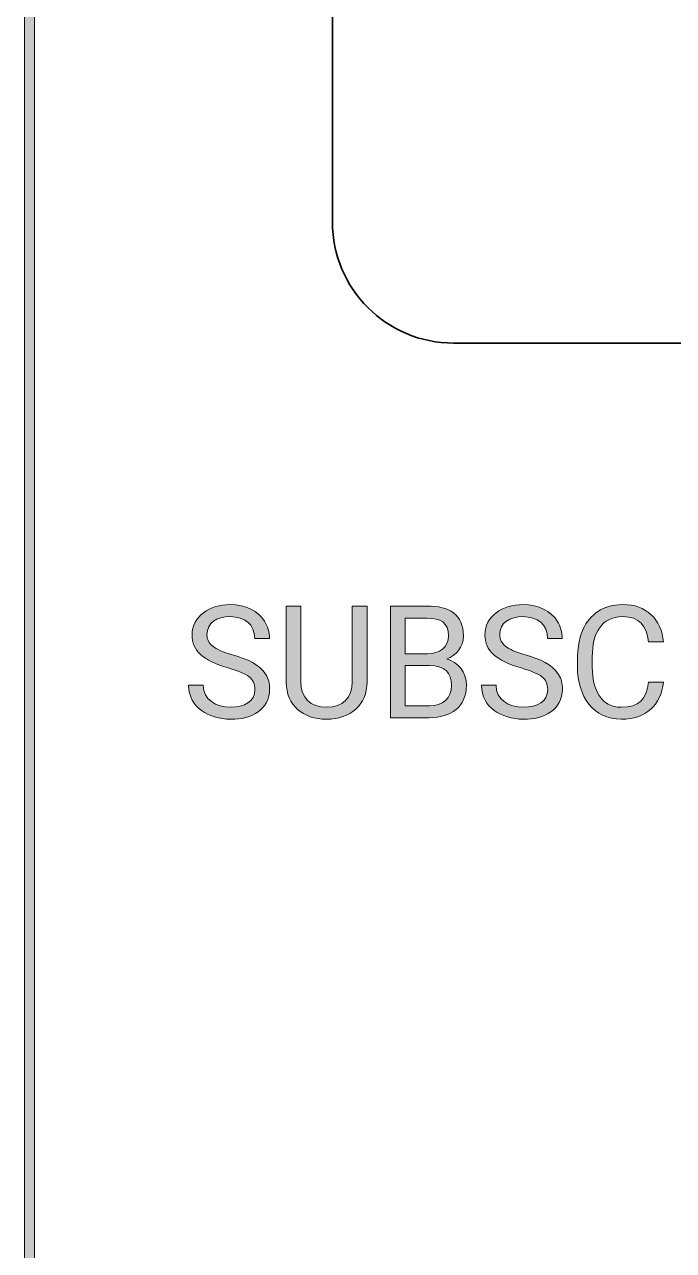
# Model space of a CAD drawing. Extents: x 3 to 1760, y 20 to 1040.
# Drawn here: x 97.5 to 161.8, y 440.9 to 562.4 of the extents above; entities that cross this region are included whole.
import ezdxf

# ---------------------------------------------------------------- set-up
doc = ezdxf.new("R2010")
doc.units = 0
doc.header["$MEASUREMENT"] = 0
doc.layers.add('Layer 1', color=7, linetype='Continuous', lineweight=0)

# ---------------------------------------------------------------- blocks, each defined once
blk = doc.blocks.new('Block_189')
at = {"layer": 'Layer 1', "true_color": 0x202124, "transparency": 33554687}
h = blk.add_hatch(color=250, dxfattribs=at)
h.dxf.hatch_style = 2
edge = h.paths.add_edge_path()
edge.add_spline(control_points=[(117.94, 494.74), (119.3, 494.74), (120.33, 495.27), (120.33, 496.5), (120.33, 497.04), (120.14, 497.46), (119.76, 497.76), (119.38, 498.05), (118.69, 498.34), (117.69, 498.63), (116.44, 498.99), (115.53, 499.44), (114.96, 499.96), (114.39, 500.48), (114.11, 501.13), (114.11, 501.9), (114.11, 503.76), (115.86, 504.91), (117.87, 504.91), (119.43, 504.91), (120.67, 504.24), (121.28, 503.26), (121.61, 502.74), (121.77, 502.18), (121.77, 501.56), (121.77, 501.56), (120.31, 501.56), (120.31, 501.56), (120.31, 502.96), (119.33, 503.71), (117.87, 503.71), (116.56, 503.71), (115.6, 503.14), (115.58, 501.92), (115.58, 501.47), (115.78, 501.09), (116.16, 500.78), (116.54, 500.47), (117.18, 500.19), (118.1, 499.92), (119.66, 499.47), (120.72, 499.04), (121.42, 497.98), (121.68, 497.58), (121.79, 497.07), (121.79, 496.51), (121.78, 494.57), (120.04, 493.49), (117.94, 493.55), (115.68, 493.61), (113.83, 494.68), (113.76, 496.91), (113.76, 496.91), (115.22, 496.91), (115.22, 496.91), (115.22, 495.49), (116.44, 494.74), (117.94, 494.74)], knot_values=[0, 0, 0, 0, 1, 1, 1, 2, 2, 2, 3, 3, 3, 4, 4, 4, 5, 5, 5, 6, 6, 6, 7, 7, 7, 8, 8, 8, 9, 9, 9, 10, 10, 10, 11, 11, 11, 12, 12, 12, 13, 13, 13, 14, 14, 14, 15, 15, 15, 16, 16, 16, 17, 17, 17, 18, 18, 18, 19, 19, 19, 19], degree=3, periodic=0)
edge.add_line((117.94, 494.74), (117.94, 494.74))
h = blk.add_hatch(color=250, dxfattribs=at)
h.dxf.hatch_style = 2
edge = h.paths.add_edge_path()
edge.add_spline(control_points=[(127.43, 494.74), (129.06, 494.74), (129.99, 495.66), (129.98, 497.26), (129.98, 497.26), (129.98, 504.76), (129.98, 504.76), (129.98, 504.76), (131.45, 504.76), (131.45, 504.76), (131.45, 504.76), (131.45, 497.24), (131.45, 497.24), (131.43, 494.96), (129.79, 493.55), (127.43, 493.55), (125.08, 493.55), (123.44, 494.92), (123.44, 497.23), (123.44, 497.23), (123.44, 504.76), (123.44, 504.76), (123.44, 504.76), (124.89, 504.76), (124.89, 504.76), (124.89, 504.76), (124.89, 497.27), (124.89, 497.27), (124.88, 495.68), (125.82, 494.74), (127.43, 494.74)], knot_values=[0, 0, 0, 0, 1, 1, 1, 2, 2, 2, 3, 3, 3, 4, 4, 4, 5, 5, 5, 6, 6, 6, 7, 7, 7, 8, 8, 8, 9, 9, 9, 10, 10, 10, 10], degree=3, periodic=0)
edge.add_line((127.43, 494.74), (127.43, 494.74))
h = blk.add_hatch(color=250, dxfattribs=at)
h.dxf.hatch_style = 2
edge = h.paths.add_edge_path()
edge.add_spline(control_points=[(137.62, 494.89), (138.92, 494.88), (139.81, 495.62), (139.81, 496.88), (139.81, 498.21), (139.09, 498.87), (137.64, 498.87), (137.64, 498.87), (135.21, 498.87), (135.21, 498.87), (135.21, 498.87), (135.21, 494.89), (135.21, 494.89), (135.21, 494.89), (137.62, 494.89), (137.62, 494.89)], knot_values=[0, 0, 0, 0, 1, 1, 1, 2, 2, 2, 3, 3, 3, 4, 4, 4, 5, 5, 5, 5], degree=3, periodic=0)
edge = h.paths.add_edge_path()
edge.add_spline(control_points=[(141.28, 496.89), (141.27, 494.8), (139.78, 493.7), (137.59, 493.7), (137.59, 493.7), (133.75, 493.7), (133.75, 493.7), (133.75, 493.7), (133.75, 504.76), (133.75, 504.76), (133.75, 504.76), (137.37, 504.76), (137.37, 504.76), (139.6, 504.77), (140.98, 503.91), (140.98, 501.81), (140.98, 500.65), (140.23, 499.89), (139.34, 499.52), (140.45, 499.23), (141.28, 498.25), (141.28, 496.89)], knot_values=[0, 0, 0, 0, 1, 1, 1, 2, 2, 2, 3, 3, 3, 4, 4, 4, 5, 5, 5, 6, 6, 6, 7, 7, 7, 7], degree=3, periodic=0)
edge = h.paths.add_edge_path()
edge.add_spline(control_points=[(139.52, 501.82), (139.5, 503.13), (138.73, 503.56), (137.37, 503.56), (137.37, 503.56), (135.21, 503.56), (135.21, 503.56), (135.21, 503.56), (135.21, 500.04), (135.21, 500.04), (135.21, 500.04), (137.41, 500.04), (137.41, 500.04), (138.6, 500.02), (139.52, 500.68), (139.52, 501.82)], knot_values=[0, 0, 0, 0, 1, 1, 1, 2, 2, 2, 3, 3, 3, 4, 4, 4, 5, 5, 5, 5], degree=3, periodic=0)
edge.add_line((139.52, 501.82), (139.52, 501.82))
h = blk.add_hatch(color=250, dxfattribs=at)
h.dxf.hatch_style = 2
edge = h.paths.add_edge_path()
edge.add_spline(control_points=[(146.94, 494.74), (148.3, 494.74), (149.33, 495.27), (149.33, 496.5), (149.33, 497.04), (149.14, 497.46), (148.76, 497.76), (148.38, 498.05), (147.69, 498.34), (146.69, 498.63), (145.44, 498.99), (144.53, 499.44), (143.96, 499.96), (143.39, 500.48), (143.11, 501.13), (143.11, 501.9), (143.11, 503.76), (144.86, 504.91), (146.87, 504.91), (148.43, 504.91), (149.67, 504.24), (150.28, 503.26), (150.6, 502.74), (150.77, 502.18), (150.77, 501.56), (150.77, 501.56), (149.31, 501.56), (149.31, 501.56), (149.31, 502.96), (148.33, 503.71), (146.87, 503.71), (145.56, 503.71), (144.6, 503.14), (144.58, 501.92), (144.58, 501.47), (144.78, 501.09), (145.16, 500.78), (145.54, 500.47), (146.18, 500.19), (147.1, 499.92), (148.66, 499.47), (149.72, 499.04), (150.41, 497.98), (150.68, 497.58), (150.79, 497.07), (150.79, 496.51), (150.78, 494.57), (149.04, 493.49), (146.94, 493.55), (144.68, 493.61), (142.83, 494.68), (142.76, 496.91), (142.76, 496.91), (144.22, 496.91), (144.22, 496.91), (144.22, 495.49), (145.44, 494.74), (146.94, 494.74)], knot_values=[0, 0, 0, 0, 1, 1, 1, 2, 2, 2, 3, 3, 3, 4, 4, 4, 5, 5, 5, 6, 6, 6, 7, 7, 7, 8, 8, 8, 9, 9, 9, 10, 10, 10, 11, 11, 11, 12, 12, 12, 13, 13, 13, 14, 14, 14, 15, 15, 15, 16, 16, 16, 17, 17, 17, 18, 18, 18, 19, 19, 19, 19], degree=3, periodic=0)
edge.add_line((146.94, 494.74), (146.94, 494.74))
h = blk.add_hatch(color=250, dxfattribs=at)
h.dxf.hatch_style = 2
edge = h.paths.add_edge_path()
edge.add_spline(control_points=[(156.61, 494.74), (158.41, 494.74), (159.06, 495.52), (159.33, 497.21), (159.33, 497.21), (160.8, 497.21), (160.8, 497.21), (160.55, 494.95), (159.07, 493.55), (156.61, 493.55), (153.86, 493.55), (152.28, 495.82), (152.28, 498.71), (152.28, 500.21), (152.34, 501.45), (152.84, 502.49), (153.51, 503.9), (154.79, 504.9), (156.73, 504.91), (159.13, 504.93), (160.6, 503.43), (160.8, 501.21), (160.8, 501.21), (159.33, 501.21), (159.33, 501.21), (159.1, 502.82), (158.44, 503.71), (156.73, 503.71), (154.67, 503.71), (153.72, 502.01), (153.75, 499.74), (153.75, 499.74), (153.75, 498.67), (153.75, 498.67), (153.73, 496.53), (154.62, 494.74), (156.61, 494.74)], knot_values=[0, 0, 0, 0, 1, 1, 1, 2, 2, 2, 3, 3, 3, 4, 4, 4, 5, 5, 5, 6, 6, 6, 7, 7, 7, 8, 8, 8, 9, 9, 9, 10, 10, 10, 11, 11, 11, 12, 12, 12, 12], degree=3, periodic=0)
edge.add_line((156.61, 494.74), (156.61, 494.74))
at = {"layer": 'Layer 1'}
for points, knots in [([(117.94, 494.74), (119.3, 494.74), (120.33, 495.27), (120.33, 496.5), (120.33, 497.04), (120.14, 497.46), (119.76, 497.76), (119.38, 498.05), (118.69, 498.34), (117.69, 498.63), (116.44, 498.99), (115.53, 499.44), (114.96, 499.96), (114.39, 500.48), (114.11, 501.13), (114.11, 501.9), (114.11, 503.76), (115.86, 504.91), (117.87, 504.91), (119.43, 504.91), (120.67, 504.24), (121.28, 503.26), (121.61, 502.74), (121.77, 502.18), (121.77, 501.56), (121.77, 501.56), (120.31, 501.56), (120.31, 501.56), (120.31, 502.96), (119.33, 503.71), (117.87, 503.71), (116.56, 503.71), (115.6, 503.14), (115.58, 501.92), (115.58, 501.47), (115.78, 501.09), (116.16, 500.78), (116.54, 500.47), (117.18, 500.19), (118.1, 499.92), (119.66, 499.47), (120.72, 499.04), (121.42, 497.98), (121.68, 497.58), (121.79, 497.07), (121.79, 496.51), (121.78, 494.57), (120.04, 493.49), (117.94, 493.55), (115.68, 493.61), (113.83, 494.68), (113.76, 496.91), (113.76, 496.91), (115.22, 496.91), (115.22, 496.91), (115.22, 495.49), (116.44, 494.74), (117.94, 494.74)], [0, 0, 0, 0, 1, 1, 1, 2, 2, 2, 3, 3, 3, 4, 4, 4, 5, 5, 5, 6, 6, 6, 7, 7, 7, 8, 8, 8, 9, 9, 9, 10, 10, 10, 11, 11, 11, 12, 12, 12, 13, 13, 13, 14, 14, 14, 15, 15, 15, 16, 16, 16, 17, 17, 17, 18, 18, 18, 19, 19, 19, 19]), ([(127.43, 494.74), (129.06, 494.74), (129.99, 495.66), (129.98, 497.26), (129.98, 497.26), (129.98, 504.76), (129.98, 504.76), (129.98, 504.76), (131.45, 504.76), (131.45, 504.76), (131.45, 504.76), (131.45, 497.24), (131.45, 497.24), (131.43, 494.96), (129.79, 493.55), (127.43, 493.55), (125.08, 493.55), (123.44, 494.92), (123.44, 497.23), (123.44, 497.23), (123.44, 504.76), (123.44, 504.76), (123.44, 504.76), (124.89, 504.76), (124.89, 504.76), (124.89, 504.76), (124.89, 497.27), (124.89, 497.27), (124.88, 495.68), (125.82, 494.74), (127.43, 494.74)], [0, 0, 0, 0, 1, 1, 1, 2, 2, 2, 3, 3, 3, 4, 4, 4, 5, 5, 5, 6, 6, 6, 7, 7, 7, 8, 8, 8, 9, 9, 9, 10, 10, 10, 10]), ([(141.28, 496.89), (141.27, 494.8), (139.78, 493.7), (137.59, 493.7), (137.59, 493.7), (133.75, 493.7), (133.75, 493.7), (133.75, 493.7), (133.75, 504.76), (133.75, 504.76), (133.75, 504.76), (137.37, 504.76), (137.37, 504.76), (139.6, 504.77), (140.98, 503.91), (140.98, 501.81), (140.98, 500.65), (140.23, 499.89), (139.34, 499.52), (140.45, 499.23), (141.28, 498.25), (141.28, 496.89)], [0, 0, 0, 0, 1, 1, 1, 2, 2, 2, 3, 3, 3, 4, 4, 4, 5, 5, 5, 6, 6, 6, 7, 7, 7, 7]), ([(146.94, 494.74), (148.3, 494.74), (149.33, 495.27), (149.33, 496.5), (149.33, 497.04), (149.14, 497.46), (148.76, 497.76), (148.38, 498.05), (147.69, 498.34), (146.69, 498.63), (145.44, 498.99), (144.53, 499.44), (143.96, 499.96), (143.39, 500.48), (143.11, 501.13), (143.11, 501.9), (143.11, 503.76), (144.86, 504.91), (146.87, 504.91), (148.43, 504.91), (149.67, 504.24), (150.28, 503.26), (150.6, 502.74), (150.77, 502.18), (150.77, 501.56), (150.77, 501.56), (149.31, 501.56), (149.31, 501.56), (149.31, 502.96), (148.33, 503.71), (146.87, 503.71), (145.56, 503.71), (144.6, 503.14), (144.58, 501.92), (144.58, 501.47), (144.78, 501.09), (145.16, 500.78), (145.54, 500.47), (146.18, 500.19), (147.1, 499.92), (148.66, 499.47), (149.72, 499.04), (150.41, 497.98), (150.68, 497.58), (150.79, 497.07), (150.79, 496.51), (150.78, 494.57), (149.04, 493.49), (146.94, 493.55), (144.68, 493.61), (142.83, 494.68), (142.76, 496.91), (142.76, 496.91), (144.22, 496.91), (144.22, 496.91), (144.22, 495.49), (145.44, 494.74), (146.94, 494.74)], [0, 0, 0, 0, 1, 1, 1, 2, 2, 2, 3, 3, 3, 4, 4, 4, 5, 5, 5, 6, 6, 6, 7, 7, 7, 8, 8, 8, 9, 9, 9, 10, 10, 10, 11, 11, 11, 12, 12, 12, 13, 13, 13, 14, 14, 14, 15, 15, 15, 16, 16, 16, 17, 17, 17, 18, 18, 18, 19, 19, 19, 19]), ([(156.61, 494.74), (158.41, 494.74), (159.06, 495.52), (159.33, 497.21), (159.33, 497.21), (160.8, 497.21), (160.8, 497.21), (160.55, 494.95), (159.07, 493.55), (156.61, 493.55), (153.86, 493.55), (152.28, 495.82), (152.28, 498.71), (152.28, 500.21), (152.34, 501.45), (152.84, 502.49), (153.51, 503.9), (154.79, 504.9), (156.73, 504.91), (159.13, 504.93), (160.6, 503.43), (160.8, 501.21), (160.8, 501.21), (159.33, 501.21), (159.33, 501.21), (159.1, 502.82), (158.44, 503.71), (156.73, 503.71), (154.67, 503.71), (153.72, 502.01), (153.75, 499.74), (153.75, 499.74), (153.75, 498.67), (153.75, 498.67), (153.73, 496.53), (154.62, 494.74), (156.61, 494.74)], [0, 0, 0, 0, 1, 1, 1, 2, 2, 2, 3, 3, 3, 4, 4, 4, 5, 5, 5, 6, 6, 6, 7, 7, 7, 8, 8, 8, 9, 9, 9, 10, 10, 10, 11, 11, 11, 12, 12, 12, 12]), ([(139.52, 501.82), (139.5, 503.13), (138.73, 503.56), (137.37, 503.56), (137.37, 503.56), (135.21, 503.56), (135.21, 503.56), (135.21, 503.56), (135.21, 500.04), (135.21, 500.04), (135.21, 500.04), (137.41, 500.04), (137.41, 500.04), (138.6, 500.02), (139.52, 500.68), (139.52, 501.82)], [0, 0, 0, 0, 1, 1, 1, 2, 2, 2, 3, 3, 3, 4, 4, 4, 5, 5, 5, 5]), ([(137.62, 494.89), (138.92, 494.88), (139.81, 495.62), (139.81, 496.88), (139.81, 498.21), (139.09, 498.87), (137.64, 498.87), (137.64, 498.87), (135.21, 498.87), (135.21, 498.87), (135.21, 498.87), (135.21, 494.89), (135.21, 494.89), (135.21, 494.89), (137.62, 494.89), (137.62, 494.89)], [0, 0, 0, 0, 1, 1, 1, 2, 2, 2, 3, 3, 3, 4, 4, 4, 5, 5, 5, 5])]:
    blk.add_open_spline(points, degree=3, knots=knots, dxfattribs=at)
blk = doc.blocks.new('Block_188')
at = {"layer": 'Layer 1'}
blk.add_blockref('Block_189', (0, 0), dxfattribs=at)
blk = doc.blocks.new('Block_178')
at = {"layer": 'Layer 1'}
blk.add_blockref('Block_188', (0, 0), dxfattribs=at)
blk = doc.blocks.new('Block_0')
at = {"layer": 'Layer 1', "true_color": 0x333333, "transparency": 33554687}
h = blk.add_hatch(color=250, dxfattribs=at)
h.dxf.hatch_style = 2
edge = h.paths.add_edge_path()
edge.add_spline(control_points=[(277.51, 808.42), (277.51, 808.42), (110.03, 808.42), (110.03, 808.42), (110.03, 808.42), (108.21, 808.27), (108.21, 808.27), (108.21, 808.27), (106.46, 807.84), (106.46, 807.84), (106.46, 807.84), (104.79, 807.14), (104.79, 807.14), (104.79, 807.14), (103.25, 806.21), (103.25, 806.21), (103.25, 806.21), (101.88, 805.05), (101.88, 805.05), (101.88, 805.05), (100.71, 803.68), (100.71, 803.68), (100.71, 803.68), (99.77, 802.14), (99.77, 802.14), (99.77, 802.14), (99.07, 800.47), (99.07, 800.47), (99.07, 800.47), (98.65, 798.72), (98.65, 798.72), (98.65, 798.72), (98.51, 796.92), (98.51, 796.92), (98.51, 796.92), (98.51, 319.88), (98.51, 319.88), (98.51, 319.88), (97.51, 319.88), (97.51, 319.88), (97.51, 319.88), (97.51, 796.93), (97.51, 796.93), (97.51, 796.93), (97.66, 798.86), (97.66, 798.86), (97.66, 798.86), (98.12, 800.76), (98.12, 800.76), (98.12, 800.76), (98.88, 802.58), (98.88, 802.58), (98.88, 802.58), (99.91, 804.26), (99.91, 804.26), (99.91, 804.26), (101.17, 805.76), (101.17, 805.76), (101.17, 805.76), (102.67, 807.02), (102.67, 807.02), (102.67, 807.02), (104.33, 808.05), (104.33, 808.05), (104.33, 808.05), (106.15, 808.8), (106.15, 808.8), (106.15, 808.8), (108.05, 809.26), (108.05, 809.26), (108.05, 809.26), (109.99, 809.41), (109.99, 809.41), (109.99, 809.41), (277.51, 809.41), (277.51, 809.41), (277.51, 809.41), (277.51, 808.42), (277.51, 808.42)], knot_values=[0, 0, 0, 0, 1, 1, 1, 2, 2, 2, 3, 3, 3, 4, 4, 4, 5, 5, 5, 6, 6, 6, 7, 7, 7, 8, 8, 8, 9, 9, 9, 10, 10, 10, 11, 11, 11, 12, 12, 12, 13, 13, 13, 14, 14, 14, 15, 15, 15, 16, 16, 16, 17, 17, 17, 18, 18, 18, 19, 19, 19, 20, 20, 20, 21, 21, 21, 22, 22, 22, 23, 23, 23, 24, 24, 24, 25, 25, 25, 26, 26, 26, 26], degree=3, periodic=0)
edge = h.paths.add_edge_path()
edge.add_spline(control_points=[(98.51, 152.02), (98.51, 152.02), (98.65, 150.2), (98.65, 150.2), (98.65, 150.2), (99.07, 148.45), (99.07, 148.45), (99.07, 148.45), (99.77, 146.78), (99.77, 146.78), (99.77, 146.78), (100.71, 145.24), (100.71, 145.24), (100.71, 145.24), (101.88, 143.87), (101.88, 143.87), (101.88, 143.87), (103.25, 142.7), (103.25, 142.7), (103.25, 142.7), (104.79, 141.76), (104.79, 141.76), (104.79, 141.76), (106.46, 141.06), (106.46, 141.06), (106.46, 141.06), (108.21, 140.64), (108.21, 140.64), (108.21, 140.64), (110.03, 140.5), (110.03, 140.5), (110.03, 140.5), (341.63, 140.5), (341.63, 140.5), (341.63, 140.5), (341.63, 139.5), (341.63, 139.5), (341.63, 139.5), (109.99, 139.5), (109.99, 139.5), (109.99, 139.5), (108.05, 139.65), (108.05, 139.65), (108.05, 139.65), (106.15, 140.11), (106.15, 140.11), (106.15, 140.11), (104.33, 140.87), (104.33, 140.87), (104.33, 140.87), (102.66, 141.9), (102.66, 141.9), (102.66, 141.9), (101.16, 143.16), (101.16, 143.16), (101.16, 143.16), (99.9, 144.66), (99.9, 144.66), (99.9, 144.66), (98.86, 146.32), (98.86, 146.32), (98.86, 146.32), (98.11, 148.14), (98.11, 148.14), (98.11, 148.14), (97.66, 150.04), (97.66, 150.04), (97.66, 150.04), (97.51, 151.98), (97.51, 151.98), (97.51, 151.98), (97.51, 285.63), (97.51, 285.63), (97.51, 285.63), (98.51, 285.63), (98.51, 285.63), (98.51, 285.63), (98.51, 152.02), (98.51, 152.02)], knot_values=[0, 0, 0, 0, 1, 1, 1, 2, 2, 2, 3, 3, 3, 4, 4, 4, 5, 5, 5, 6, 6, 6, 7, 7, 7, 8, 8, 8, 9, 9, 9, 10, 10, 10, 11, 11, 11, 12, 12, 12, 13, 13, 13, 14, 14, 14, 15, 15, 15, 16, 16, 16, 17, 17, 17, 18, 18, 18, 19, 19, 19, 20, 20, 20, 21, 21, 21, 22, 22, 22, 23, 23, 23, 24, 24, 24, 25, 25, 25, 26, 26, 26, 26], degree=3, periodic=0)
at = {"layer": 'Layer 1', "color": 250, "lineweight": 0, "true_color": 0x333333}
blk.add_open_spline([(277.51, 808.42), (277.51, 808.42), (110.03, 808.42), (110.03, 808.42), (110.03, 808.42), (108.21, 808.27), (108.21, 808.27), (108.21, 808.27), (106.46, 807.84), (106.46, 807.84), (106.46, 807.84), (104.79, 807.14), (104.79, 807.14), (104.79, 807.14), (103.25, 806.21), (103.25, 806.21), (103.25, 806.21), (101.88, 805.05), (101.88, 805.05), (101.88, 805.05), (100.71, 803.68), (100.71, 803.68), (100.71, 803.68), (99.77, 802.14), (99.77, 802.14), (99.77, 802.14), (99.07, 800.47), (99.07, 800.47), (99.07, 800.47), (98.65, 798.72), (98.65, 798.72), (98.65, 798.72), (98.51, 796.92), (98.51, 796.92), (98.51, 796.92), (98.51, 319.88), (98.51, 319.88), (98.51, 319.88), (97.51, 319.88), (97.51, 319.88), (97.51, 319.88), (97.51, 796.93), (97.51, 796.93), (97.51, 796.93), (97.66, 798.86), (97.66, 798.86), (97.66, 798.86), (98.12, 800.76), (98.12, 800.76), (98.12, 800.76), (98.88, 802.58), (98.88, 802.58), (98.88, 802.58), (99.91, 804.26), (99.91, 804.26), (99.91, 804.26), (101.17, 805.76), (101.17, 805.76), (101.17, 805.76), (102.67, 807.02), (102.67, 807.02), (102.67, 807.02), (104.33, 808.05), (104.33, 808.05), (104.33, 808.05), (106.15, 808.8), (106.15, 808.8), (106.15, 808.8), (108.05, 809.26), (108.05, 809.26), (108.05, 809.26), (109.99, 809.41), (109.99, 809.41), (109.99, 809.41), (277.51, 809.41), (277.51, 809.41), (277.51, 809.41), (277.51, 808.42), (277.51, 808.42)], degree=3, knots=[0, 0, 0, 0, 1, 1, 1, 2, 2, 2, 3, 3, 3, 4, 4, 4, 5, 5, 5, 6, 6, 6, 7, 7, 7, 8, 8, 8, 9, 9, 9, 10, 10, 10, 11, 11, 11, 12, 12, 12, 13, 13, 13, 14, 14, 14, 15, 15, 15, 16, 16, 16, 17, 17, 17, 18, 18, 18, 19, 19, 19, 20, 20, 20, 21, 21, 21, 22, 22, 22, 23, 23, 23, 24, 24, 24, 25, 25, 25, 26, 26, 26, 26], dxfattribs=at)
at = {"layer": 'Layer 1', "color": 251, "lineweight": 35, "true_color": 0x666666}
blk.add_open_spline([(458.01, 729.43), (458.01, 729.43), (458.01, 542.8), (458.01, 542.8), (458.01, 536.17), (452.64, 530.8), (446.01, 530.8), (446.01, 530.8), (140.01, 530.8), (140.01, 530.8), (133.39, 530.8), (128.01, 536.17), (128.01, 542.8), (128.01, 542.8), (128.01, 772.97), (128.01, 772.97), (128.01, 779.6), (133.39, 784.97), (140.01, 784.97), (140.01, 784.97), (261.63, 784.97), (261.63, 784.97)], degree=3, knots=[0, 0, 0, 0, 1, 1, 1, 2, 2, 2, 3, 3, 3, 4, 4, 4, 5, 5, 5, 6, 6, 6, 7, 7, 7, 7], dxfattribs=at)
at = {"layer": 'Layer 1'}
blk.add_blockref('Block_178', (0, 0), dxfattribs=at)

msp = doc.modelspace()

# ---------------------------------------------------------------- block references
at = {"layer": 'Layer 1'}
msp.add_blockref('Block_0', (0, 0), dxfattribs=at)

doc.saveas('drawing.dxf')
